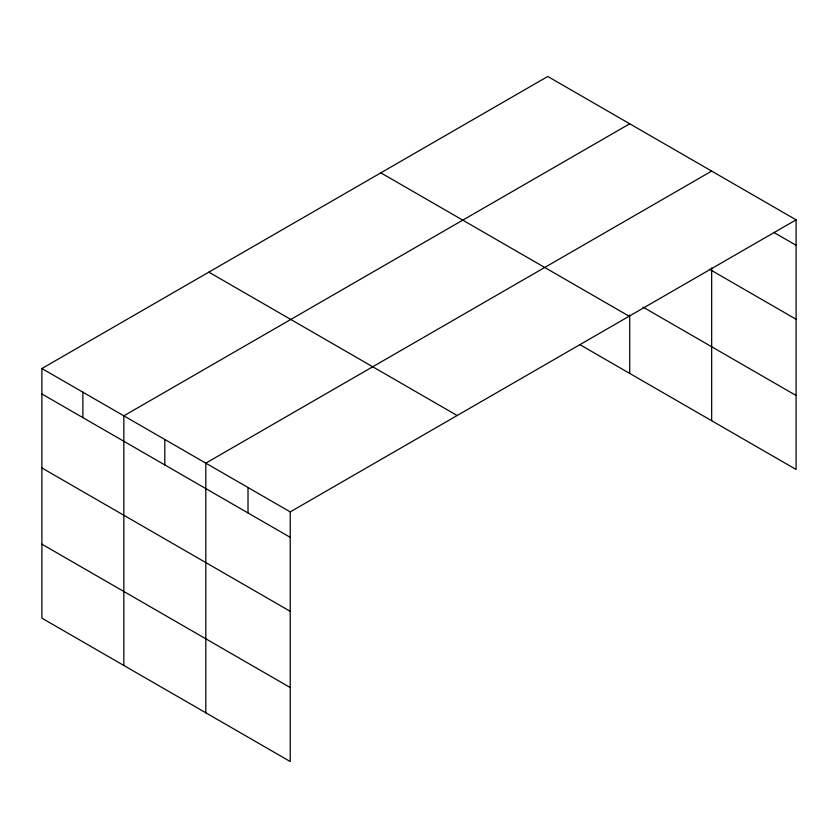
<?xml version="1.0" encoding="UTF-8"?>
<svg xmlns="http://www.w3.org/2000/svg" width="838" height="838" viewBox="0 0 838 838"><rect width="100%" height="100%" fill="white"/><g stroke="black" fill="none" stroke-linecap="round" stroke-linejoin="round"><path stroke-width="1.26" d="M796.1 219.839L547.769 76.468L41.9 368.521L41.9 618.161L290.231 761.533L290.231 511.892L796.1 219.839L796.1 469.479L579.886 344.648M629.715 123.773L123.846 415.837L123.846 665.477M711.661 171.088L205.802 463.152L205.802 712.792M773.883 232.451L796.1 245.272M709.451 269.239L796.1 319.268M643.008 307.106L796.1 395.494M380.829 172.838L629.16 316.219M208.84 272.141L457.171 415.522M41.9 368.521L290.231 511.892M41.9 393.965L290.231 537.336M41.9 467.95L290.231 611.321M41.9 544.176L290.231 687.548M711.661 267.919L711.661 420.728M629.715 315.004L629.715 373.413M248.017 487.527L248.017 512.961M164.824 439.489L164.824 464.933M82.878 392.174L82.878 417.617"/></g></svg>
